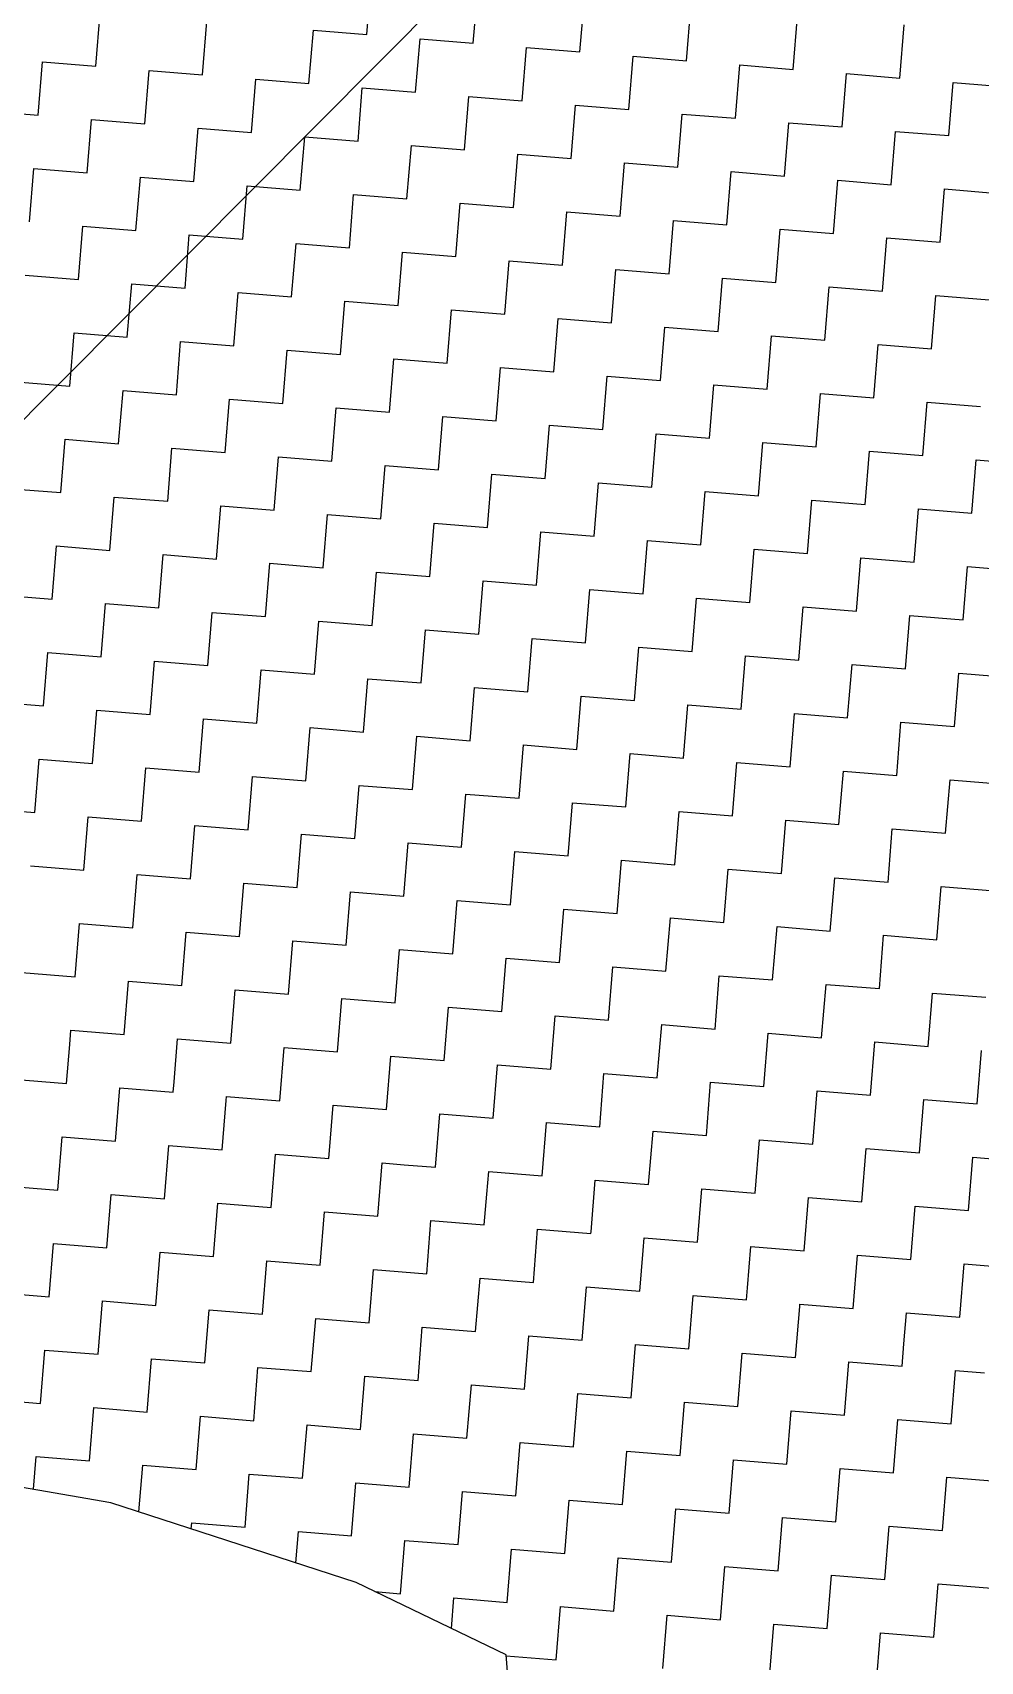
# Model space of a CAD drawing. Header units: metres. Extents: x 286589 to 288713, y 2001360 to 2004418.
# Drawn here: x 288241.7 to 288334.5, y 2002813.7 to 2002973.1 of the extents above; entities that cross this region are included whole.
import ezdxf

# ---------------------------------------------------------------- set-up
doc = ezdxf.new("R2010")
doc.units = ezdxf.units.M
doc.header["$MEASUREMENT"] = 0
doc.layers.add('POLY_HATCH', color=12, linetype='Continuous')
doc.layers.add('POLY_PARCEL', color=6, linetype='Continuous')

msp = doc.modelspace()

# ---------------------------------------------------------------- linework, layer by layer
at = {"layer": 'POLY_HATCH', "linetype": 'Continuous'}
for p, q in [((288274.42, 2002972.89), (288274.84, 2002978.11)), ((288284.85, 2002972.04), (288285.28, 2002977.26)), ((288295.29, 2002971.19), (288295.72, 2002976.41)), ((288247.9, 2002969.8), (288248.33, 2002975.02)), ((288305.73, 2002970.34), (288306.15, 2002975.56)), ((288316.16, 2002969.49), (288316.59, 2002974.71)), ((288258.34, 2002968.95), (288258.76, 2002974.17)), ((288268.77, 2002968.1), (288269.2, 2002973.32)), ((288269.2, 2002973.32), (288274.42, 2002972.89)), ((288326.6, 2002968.64), (288327.02, 2002973.86)), ((288279.21, 2002967.25), (288279.64, 2002972.47)), ((288279.64, 2002972.47), (288284.85, 2002972.04)), ((288289.65, 2002966.4), (288290.07, 2002971.62)), ((288290.07, 2002971.62), (288295.29, 2002971.19)), ((288242.26, 2002965.01), (288242.68, 2002970.23)), ((288242.68, 2002970.23), (288247.9, 2002969.8)), ((288300.08, 2002965.55), (288300.51, 2002970.77)), ((288300.51, 2002970.77), (288305.73, 2002970.34)), ((288310.52, 2002964.7), (288310.94, 2002969.92)), ((288310.94, 2002969.92), (288316.16, 2002969.49)), ((288252.69, 2002964.16), (288253.12, 2002969.38)), ((288253.12, 2002969.38), (288258.34, 2002968.95)), ((288263.13, 2002963.31), (288263.56, 2002968.53)), ((288263.56, 2002968.53), (288268.77, 2002968.1)), ((288320.96, 2002963.85), (288321.38, 2002969.07)), ((288321.38, 2002969.07), (288326.6, 2002968.64)), ((288331.39, 2002963), (288331.82, 2002968.21)), ((288331.82, 2002968.21), (288337.03, 2002967.79)), ((288273.57, 2002962.46), (288273.99, 2002967.68)), ((288273.99, 2002967.68), (288279.21, 2002967.25)), ((288284, 2002961.61), (288284.43, 2002966.82)), ((288284.43, 2002966.82), (288289.65, 2002966.4)), ((288237.04, 2002965.43), (288242.26, 2002965.01)), ((288294.44, 2002960.76), (288294.86, 2002965.97)), ((288294.86, 2002965.97), (288300.08, 2002965.55)), ((288304.88, 2002959.91), (288305.3, 2002965.12)), ((288305.3, 2002965.12), (288310.52, 2002964.7)), ((288247.05, 2002959.37), (288247.48, 2002964.58)), ((288247.48, 2002964.58), (288252.69, 2002964.16)), ((288257.49, 2002958.52), (288257.91, 2002963.73)), ((288257.91, 2002963.73), (288263.13, 2002963.31)), ((288315.31, 2002959.05), (288315.74, 2002964.27)), ((288315.74, 2002964.27), (288320.96, 2002963.85)), ((288325.75, 2002958.2), (288326.17, 2002963.42)), ((288326.17, 2002963.42), (288331.39, 2002963)), ((288267.92, 2002957.66), (288268.35, 2002962.88)), ((288268.35, 2002962.88), (288273.57, 2002962.46)), ((288278.36, 2002956.81), (288278.79, 2002962.03)), ((288278.79, 2002962.03), (288284, 2002961.61)), ((288288.8, 2002955.96), (288289.22, 2002961.18)), ((288289.22, 2002961.18), (288294.44, 2002960.76)), ((288299.23, 2002955.11), (288299.66, 2002960.33)), ((288299.66, 2002960.33), (288304.88, 2002959.91)), ((288241.41, 2002954.57), (288241.83, 2002959.79)), ((288241.83, 2002959.79), (288247.05, 2002959.37)), ((288251.84, 2002953.72), (288252.27, 2002958.94)), ((288252.27, 2002958.94), (288257.49, 2002958.52)), ((288309.67, 2002954.26), (288310.09, 2002959.48)), ((288310.09, 2002959.48), (288315.31, 2002959.05)), ((288320.1, 2002953.41), (288320.53, 2002958.63)), ((288320.53, 2002958.63), (288325.75, 2002958.2)), ((288262.28, 2002952.87), (288262.71, 2002958.09)), ((288262.71, 2002958.09), (288267.92, 2002957.66)), ((288272.72, 2002952.02), (288273.14, 2002957.24)), ((288273.14, 2002957.24), (288278.36, 2002956.81)), ((288330.54, 2002952.56), (288330.97, 2002957.78)), ((288330.97, 2002957.78), (288336.18, 2002957.35)), ((288283.15, 2002951.17), (288283.58, 2002956.39)), ((288283.58, 2002956.39), (288288.8, 2002955.96)), ((288293.59, 2002950.32), (288294.01, 2002955.54)), ((288294.01, 2002955.54), (288299.23, 2002955.11)), ((288246.2, 2002948.93), (288246.63, 2002954.15)), ((288246.63, 2002954.15), (288251.84, 2002953.72)), ((288304.02, 2002949.47), (288304.45, 2002954.69)), ((288304.45, 2002954.69), (288309.67, 2002954.26)), ((288314.46, 2002948.62), (288314.89, 2002953.84)), ((288314.89, 2002953.84), (288320.1, 2002953.41)), ((288256.64, 2002948.08), (288257.06, 2002953.3)), ((288257.06, 2002953.3), (288262.28, 2002952.87)), ((288267.07, 2002947.23), (288267.5, 2002952.45)), ((288267.5, 2002952.45), (288272.72, 2002952.02)), ((288324.9, 2002947.77), (288325.32, 2002952.99)), ((288325.32, 2002952.99), (288330.54, 2002952.56)), ((288277.51, 2002946.38), (288277.93, 2002951.6)), ((288277.93, 2002951.6), (288283.15, 2002951.17)), ((288287.95, 2002945.53), (288288.37, 2002950.74)), ((288288.37, 2002950.74), (288293.59, 2002950.32)), ((288240.98, 2002949.35), (288246.2, 2002948.93)), ((288298.38, 2002944.68), (288298.81, 2002949.89)), ((288298.81, 2002949.89), (288304.02, 2002949.47)), ((288308.82, 2002943.83), (288309.24, 2002949.04)), ((288309.24, 2002949.04), (288314.46, 2002948.62)), ((288250.99, 2002943.29), (288251.42, 2002948.5)), ((288251.42, 2002948.5), (288256.64, 2002948.08)), ((288261.43, 2002942.44), (288261.85, 2002947.65)), ((288261.85, 2002947.65), (288267.07, 2002947.23)), ((288319.25, 2002942.97), (288319.68, 2002948.19)), ((288319.68, 2002948.19), (288324.9, 2002947.77)), ((288329.69, 2002942.12), (288330.12, 2002947.34)), ((288330.12, 2002947.34), (288335.33, 2002946.92)), ((288271.87, 2002941.58), (288272.29, 2002946.8)), ((288272.29, 2002946.8), (288277.51, 2002946.38)), ((288282.3, 2002940.73), (288282.73, 2002945.95)), ((288282.73, 2002945.95), (288287.95, 2002945.53)), ((288292.74, 2002939.88), (288293.16, 2002945.1)), ((288293.16, 2002945.1), (288298.38, 2002944.68)), ((288303.17, 2002939.03), (288303.6, 2002944.25)), ((288303.6, 2002944.25), (288308.82, 2002943.83)), ((288245.35, 2002938.49), (288245.78, 2002943.71)), ((288245.78, 2002943.71), (288250.99, 2002943.29)), ((288255.79, 2002937.64), (288256.21, 2002942.86)), ((288256.21, 2002942.86), (288261.43, 2002942.44)), ((288313.61, 2002938.18), (288314.04, 2002943.4)), ((288314.04, 2002943.4), (288319.25, 2002942.97)), ((288324.05, 2002937.33), (288324.47, 2002942.55)), ((288324.47, 2002942.55), (288329.69, 2002942.12)), ((288266.22, 2002936.79), (288266.65, 2002942.01)), ((288266.65, 2002942.01), (288271.87, 2002941.58)), ((288276.66, 2002935.94), (288277.08, 2002941.16)), ((288277.08, 2002941.16), (288282.3, 2002940.73)), ((288287.09, 2002935.09), (288287.52, 2002940.31)), ((288287.52, 2002940.31), (288292.74, 2002939.88)), ((288297.53, 2002934.24), (288297.96, 2002939.46)), ((288297.96, 2002939.46), (288303.17, 2002939.03)), ((288240.13, 2002938.92), (288245.35, 2002938.49)), ((288250.14, 2002932.85), (288250.57, 2002938.07)), ((288250.57, 2002938.07), (288255.79, 2002937.64)), ((288307.97, 2002933.39), (288308.39, 2002938.61)), ((288308.39, 2002938.61), (288313.61, 2002938.18)), ((288318.4, 2002932.54), (288318.83, 2002937.76)), ((288318.83, 2002937.76), (288324.05, 2002937.33)), ((288260.58, 2002932), (288261, 2002937.22)), ((288261, 2002937.22), (288266.22, 2002936.79)), ((288271.01, 2002931.15), (288271.44, 2002936.37)), ((288271.44, 2002936.37), (288276.66, 2002935.94)), ((288328.84, 2002931.69), (288329.26, 2002936.91)), ((288329.26, 2002936.91), (288334.48, 2002936.48)), ((288281.45, 2002930.3), (288281.88, 2002935.52)), ((288281.88, 2002935.52), (288287.09, 2002935.09)), ((288291.89, 2002929.45), (288292.31, 2002934.67)), ((288292.31, 2002934.67), (288297.53, 2002934.24)), ((288244.5, 2002928.06), (288244.92, 2002933.28)), ((288244.92, 2002933.28), (288250.14, 2002932.85)), ((288302.32, 2002928.6), (288302.75, 2002933.81)), ((288302.75, 2002933.81), (288307.97, 2002933.39)), ((288312.76, 2002927.75), (288313.19, 2002932.96)), ((288313.19, 2002932.96), (288318.4, 2002932.54)), ((288254.94, 2002927.21), (288255.36, 2002932.42)), ((288255.36, 2002932.42), (288260.58, 2002932)), ((288265.37, 2002926.36), (288265.8, 2002931.57)), ((288265.8, 2002931.57), (288271.01, 2002931.15)), ((288323.2, 2002926.9), (288323.62, 2002932.11)), ((288323.62, 2002932.11), (288328.84, 2002931.69)), ((288333.63, 2002926.04), (288334.06, 2002931.26)), ((288334.06, 2002931.26), (288339.28, 2002930.84)), ((288275.81, 2002925.51), (288276.23, 2002930.72)), ((288276.23, 2002930.72), (288281.45, 2002930.3)), ((288286.24, 2002924.65), (288286.67, 2002929.87)), ((288286.67, 2002929.87), (288291.89, 2002929.45)), ((288239.28, 2002928.48), (288244.5, 2002928.06)), ((288296.68, 2002923.8), (288297.11, 2002929.02)), ((288297.11, 2002929.02), (288302.32, 2002928.6)), ((288307.12, 2002922.95), (288307.54, 2002928.17)), ((288307.54, 2002928.17), (288312.76, 2002927.75)), ((288249.29, 2002922.41), (288249.72, 2002927.63)), ((288249.72, 2002927.63), (288254.94, 2002927.21)), ((288259.73, 2002921.56), (288260.15, 2002926.78)), ((288260.15, 2002926.78), (288265.37, 2002926.36)), ((288317.55, 2002922.1), (288317.98, 2002927.32)), ((288317.98, 2002927.32), (288323.2, 2002926.9)), ((288327.99, 2002921.25), (288328.41, 2002926.47)), ((288328.41, 2002926.47), (288333.63, 2002926.04)), ((288270.16, 2002920.71), (288270.59, 2002925.93)), ((288270.59, 2002925.93), (288275.81, 2002925.51)), ((288280.6, 2002919.86), (288281.03, 2002925.08)), ((288281.03, 2002925.08), (288286.24, 2002924.65)), ((288291.04, 2002919.01), (288291.46, 2002924.23)), ((288291.46, 2002924.23), (288296.68, 2002923.8)), ((288301.47, 2002918.16), (288301.9, 2002923.38)), ((288301.9, 2002923.38), (288307.12, 2002922.95)), ((288243.65, 2002917.62), (288244.07, 2002922.84)), ((288244.07, 2002922.84), (288249.29, 2002922.41)), ((288254.08, 2002916.77), (288254.51, 2002921.99)), ((288254.51, 2002921.99), (288259.73, 2002921.56)), ((288311.91, 2002917.31), (288312.33, 2002922.53)), ((288312.33, 2002922.53), (288317.55, 2002922.1)), ((288322.35, 2002916.46), (288322.77, 2002921.68)), ((288322.77, 2002921.68), (288327.99, 2002921.25)), ((288264.52, 2002915.92), (288264.95, 2002921.14)), ((288264.95, 2002921.14), (288270.16, 2002920.71)), ((288274.96, 2002915.07), (288275.38, 2002920.29)), ((288275.38, 2002920.29), (288280.6, 2002919.86)), ((288332.78, 2002915.61), (288333.21, 2002920.83)), ((288333.21, 2002920.83), (288338.42, 2002920.4)), ((288285.39, 2002914.22), (288285.82, 2002919.44)), ((288285.82, 2002919.44), (288291.04, 2002919.01)), ((288295.83, 2002913.37), (288296.25, 2002918.59)), ((288296.25, 2002918.59), (288301.47, 2002918.16)), ((288238.43, 2002918.05), (288243.65, 2002917.62)), ((288248.44, 2002911.98), (288248.87, 2002917.2)), ((288248.87, 2002917.2), (288254.08, 2002916.77)), ((288306.27, 2002912.52), (288306.69, 2002917.74)), ((288306.69, 2002917.74), (288311.91, 2002917.31)), ((288316.7, 2002911.67), (288317.13, 2002916.88)), ((288317.13, 2002916.88), (288322.35, 2002916.46)), ((288258.88, 2002911.13), (288259.3, 2002916.34)), ((288259.3, 2002916.34), (288264.52, 2002915.92)), ((288269.31, 2002910.28), (288269.74, 2002915.49)), ((288269.74, 2002915.49), (288274.96, 2002915.07)), ((288327.14, 2002910.82), (288327.56, 2002916.03)), ((288327.56, 2002916.03), (288332.78, 2002915.61)), ((288279.75, 2002909.43), (288280.18, 2002914.64)), ((288280.18, 2002914.64), (288285.39, 2002914.22)), ((288290.19, 2002908.57), (288290.61, 2002913.79)), ((288290.61, 2002913.79), (288295.83, 2002913.37)), ((288242.8, 2002907.18), (288243.22, 2002912.4)), ((288243.22, 2002912.4), (288248.44, 2002911.98)), ((288300.62, 2002907.72), (288301.05, 2002912.94)), ((288301.05, 2002912.94), (288306.27, 2002912.52)), ((288311.06, 2002906.87), (288311.48, 2002912.09)), ((288311.48, 2002912.09), (288316.7, 2002911.67)), ((288253.23, 2002906.33), (288253.66, 2002911.55)), ((288253.66, 2002911.55), (288258.88, 2002911.13)), ((288263.67, 2002905.48), (288264.1, 2002910.7)), ((288264.1, 2002910.7), (288269.31, 2002910.28)), ((288321.49, 2002906.02), (288321.92, 2002911.24)), ((288321.92, 2002911.24), (288327.14, 2002910.82)), ((288274.11, 2002904.63), (288274.53, 2002909.85)), ((288274.53, 2002909.85), (288279.75, 2002909.43)), ((288284.54, 2002903.78), (288284.97, 2002909)), ((288284.97, 2002909), (288290.19, 2002908.57)), ((288331.93, 2002905.17), (288332.36, 2002910.39)), ((288332.36, 2002910.39), (288337.57, 2002909.96)), ((288237.58, 2002907.61), (288242.8, 2002907.18)), ((288294.98, 2002902.93), (288295.4, 2002908.15)), ((288295.4, 2002908.15), (288300.62, 2002907.72)), ((288305.41, 2002902.08), (288305.84, 2002907.3)), ((288305.84, 2002907.3), (288311.06, 2002906.87)), ((288247.59, 2002901.54), (288248.02, 2002906.76)), ((288248.02, 2002906.76), (288253.23, 2002906.33)), ((288258.03, 2002900.69), (288258.45, 2002905.91)), ((288258.45, 2002905.91), (288263.67, 2002905.48)), ((288315.85, 2002901.23), (288316.28, 2002906.45)), ((288316.28, 2002906.45), (288321.49, 2002906.02)), ((288268.46, 2002899.84), (288268.89, 2002905.06)), ((288268.89, 2002905.06), (288274.11, 2002904.63)), ((288278.9, 2002898.99), (288279.32, 2002904.21)), ((288279.32, 2002904.21), (288284.54, 2002903.78)), ((288326.29, 2002900.38), (288326.71, 2002905.6)), ((288326.71, 2002905.6), (288331.93, 2002905.17)), ((288289.34, 2002898.14), (288289.76, 2002903.36)), ((288289.76, 2002903.36), (288294.98, 2002902.93)), ((288299.77, 2002897.29), (288300.2, 2002902.51)), ((288300.2, 2002902.51), (288305.41, 2002902.08)), ((288241.95, 2002896.75), (288242.37, 2002901.97)), ((288242.37, 2002901.97), (288247.59, 2002901.54)), ((288252.38, 2002895.9), (288252.81, 2002901.12)), ((288252.81, 2002901.12), (288258.03, 2002900.69)), ((288310.21, 2002896.44), (288310.63, 2002901.66)), ((288310.63, 2002901.66), (288315.85, 2002901.23)), ((288262.82, 2002895.05), (288263.24, 2002900.27)), ((288263.24, 2002900.27), (288268.46, 2002899.84)), ((288273.26, 2002894.2), (288273.68, 2002899.41)), ((288273.68, 2002899.41), (288278.9, 2002898.99)), ((288320.64, 2002895.59), (288321.07, 2002900.8)), ((288321.07, 2002900.8), (288326.29, 2002900.38)), ((288331.08, 2002894.74), (288331.51, 2002899.95)), ((288331.51, 2002899.95), (288336.72, 2002899.53)), ((288283.69, 2002893.35), (288284.12, 2002898.56)), ((288284.12, 2002898.56), (288289.34, 2002898.14)), ((288294.13, 2002892.5), (288294.55, 2002897.71)), ((288294.55, 2002897.71), (288299.77, 2002897.29)), ((288236.73, 2002897.17), (288241.95, 2002896.75)), ((288246.74, 2002891.11), (288247.17, 2002896.32)), ((288247.17, 2002896.32), (288252.38, 2002895.9)), ((288304.56, 2002891.64), (288304.99, 2002896.86)), ((288304.99, 2002896.86), (288310.21, 2002896.44)), ((288257.18, 2002890.25), (288257.6, 2002895.47)), ((288257.6, 2002895.47), (288262.82, 2002895.05)), ((288267.61, 2002889.4), (288268.04, 2002894.62)), ((288268.04, 2002894.62), (288273.26, 2002894.2)), ((288315, 2002890.79), (288315.43, 2002896.01)), ((288315.43, 2002896.01), (288320.64, 2002895.59)), ((288325.44, 2002889.94), (288325.86, 2002895.16)), ((288325.86, 2002895.16), (288331.08, 2002894.74)), ((288278.05, 2002888.55), (288278.47, 2002893.77)), ((288278.47, 2002893.77), (288283.69, 2002893.35)), ((288288.48, 2002887.7), (288288.91, 2002892.92)), ((288288.91, 2002892.92), (288294.13, 2002892.5)), ((288241.52, 2002891.53), (288246.74, 2002891.11)), ((288298.92, 2002886.85), (288299.35, 2002892.07)), ((288299.35, 2002892.07), (288304.56, 2002891.64)), ((288251.53, 2002885.46), (288251.96, 2002890.68)), ((288251.96, 2002890.68), (288257.18, 2002890.25)), ((288261.97, 2002884.61), (288262.39, 2002889.83)), ((288262.39, 2002889.83), (288267.61, 2002889.4)), ((288309.36, 2002886), (288309.78, 2002891.22)), ((288309.78, 2002891.22), (288315, 2002890.79)), ((288319.79, 2002885.15), (288320.22, 2002890.37)), ((288320.22, 2002890.37), (288325.44, 2002889.94)), ((288272.41, 2002883.76), (288272.83, 2002888.98)), ((288272.83, 2002888.98), (288278.05, 2002888.55)), ((288282.84, 2002882.91), (288283.27, 2002888.13)), ((288283.27, 2002888.13), (288288.48, 2002887.7)), ((288330.23, 2002884.3), (288330.65, 2002889.52)), ((288330.65, 2002889.52), (288335.87, 2002889.09)), ((288293.28, 2002882.06), (288293.7, 2002887.28)), ((288293.7, 2002887.28), (288298.92, 2002886.85)), ((288245.89, 2002880.67), (288246.31, 2002885.89)), ((288246.31, 2002885.89), (288251.53, 2002885.46)), ((288256.33, 2002879.82), (288256.75, 2002885.04)), ((288256.75, 2002885.04), (288261.97, 2002884.61)), ((288303.71, 2002881.21), (288304.14, 2002886.43)), ((288304.14, 2002886.43), (288309.36, 2002886)), ((288314.15, 2002880.36), (288314.58, 2002885.58)), ((288314.58, 2002885.58), (288319.79, 2002885.15)), ((288266.76, 2002878.97), (288267.19, 2002884.19)), ((288267.19, 2002884.19), (288272.41, 2002883.76)), ((288324.59, 2002879.51), (288325.01, 2002884.73)), ((288325.01, 2002884.73), (288330.23, 2002884.3)), ((288277.2, 2002878.12), (288277.62, 2002883.34)), ((288277.62, 2002883.34), (288282.84, 2002882.91)), ((288287.63, 2002877.27), (288288.06, 2002882.48)), ((288288.06, 2002882.48), (288293.28, 2002882.06)), ((288240.67, 2002881.09), (288245.89, 2002880.67)), ((288250.68, 2002875.03), (288251.11, 2002880.24)), ((288251.11, 2002880.24), (288256.33, 2002879.82)), ((288298.07, 2002876.42), (288298.5, 2002881.63)), ((288298.5, 2002881.63), (288303.71, 2002881.21)), ((288308.51, 2002875.56), (288308.93, 2002880.78)), ((288308.93, 2002880.78), (288314.15, 2002880.36)), ((288261.12, 2002874.17), (288261.54, 2002879.39)), ((288261.54, 2002879.39), (288266.76, 2002878.97)), ((288318.94, 2002874.71), (288319.37, 2002879.93)), ((288319.37, 2002879.93), (288324.59, 2002879.51)), ((288329.38, 2002873.86), (288329.8, 2002879.08)), ((288329.8, 2002879.08), (288335.02, 2002878.66)), ((288271.55, 2002873.32), (288271.98, 2002878.54)), ((288271.98, 2002878.54), (288277.2, 2002878.12)), ((288281.99, 2002872.47), (288282.42, 2002877.69)), ((288282.42, 2002877.69), (288287.63, 2002877.27)), ((288245.35, 2002874.05), (288245.46, 2002875.45)), ((288245.46, 2002875.45), (288250.68, 2002875.03)), ((288292.43, 2002871.62), (288292.85, 2002876.84)), ((288292.85, 2002876.84), (288298.07, 2002876.42)), ((288302.86, 2002870.77), (288303.29, 2002875.99)), ((288303.29, 2002875.99), (288308.51, 2002875.56)), ((288245.04, 2002870.23), (288245.35, 2002874.05)), ((288255.56, 2002870.38), (288255.9, 2002874.6)), ((288255.9, 2002874.6), (288261.12, 2002874.17)), ((288313.3, 2002869.92), (288313.72, 2002875.14)), ((288313.72, 2002875.14), (288318.94, 2002874.71)), ((288323.74, 2002869.07), (288324.16, 2002874.29)), ((288324.16, 2002874.29), (288329.38, 2002873.86)), ((288265.91, 2002868.53), (288266.34, 2002873.75)), ((288266.34, 2002873.75), (288271.55, 2002873.32)), ((288276.35, 2002867.68), (288276.77, 2002872.9)), ((288276.77, 2002872.9), (288281.99, 2002872.47)), ((288334.17, 2002868.22), (288334.6, 2002873.44)), ((288239.82, 2002870.66), (288245.04, 2002870.23)), ((288286.78, 2002866.83), (288287.21, 2002872.05)), ((288287.21, 2002872.05), (288292.43, 2002871.62)), ((288297.22, 2002865.98), (288297.64, 2002871.2)), ((288297.64, 2002871.2), (288302.86, 2002870.77)), ((288249.83, 2002864.59), (288250.26, 2002869.81)), ((288250.26, 2002869.81), (288255.47, 2002869.38)), ((288255.47, 2002869.38), (288255.56, 2002870.38)), ((288307.66, 2002865.13), (288308.08, 2002870.35)), ((288308.08, 2002870.35), (288313.3, 2002869.92)), ((288318.09, 2002864.28), (288318.52, 2002869.5)), ((288318.52, 2002869.5), (288323.74, 2002869.07)), ((288260.27, 2002863.74), (288260.66, 2002868.55)), ((288260.66, 2002868.55), (288260.69, 2002868.96)), ((288260.69, 2002868.96), (288265.91, 2002868.53)), ((288270.87, 2002864.88), (288271.13, 2002868.11)), ((288271.13, 2002868.11), (288276.35, 2002867.68)), ((288328.53, 2002863.43), (288328.95, 2002868.65)), ((288328.95, 2002868.65), (288334.17, 2002868.22)), ((288281.14, 2002862.04), (288281.57, 2002867.26)), ((288281.57, 2002867.26), (288286.78, 2002866.83)), ((288291.58, 2002861.19), (288292, 2002866.4)), ((288292, 2002866.4), (288297.22, 2002865.98)), ((288244.19, 2002859.8), (288244.61, 2002865.01)), ((288244.61, 2002865.01), (288249.83, 2002864.59)), ((288270.7, 2002862.89), (288270.87, 2002864.88)), ((288302.01, 2002860.34), (288302.44, 2002865.55)), ((288302.44, 2002865.55), (288307.66, 2002865.13)), ((288312.45, 2002859.49), (288312.87, 2002864.7)), ((288312.87, 2002864.7), (288318.09, 2002864.28)), ((288254.62, 2002858.95), (288255.05, 2002864.16)), ((288255.05, 2002864.16), (288260.27, 2002863.74)), ((288265.06, 2002858.1), (288265.49, 2002863.31)), ((288265.49, 2002863.31), (288270.7, 2002862.89)), ((288322.88, 2002858.63), (288323.31, 2002863.85)), ((288323.31, 2002863.85), (288328.53, 2002863.43)), ((288333.32, 2002857.78), (288333.75, 2002863)), ((288333.75, 2002863), (288338.96, 2002862.58)), ((288275.5, 2002857.24), (288275.92, 2002862.46)), ((288275.92, 2002862.46), (288278.1, 2002862.28)), ((288278.1, 2002862.28), (288281.14, 2002862.04)), ((288286.18, 2002859.39), (288286.36, 2002861.61)), ((288286.36, 2002861.61), (288291.58, 2002861.19)), ((288238.97, 2002860.22), (288244.19, 2002859.8)), ((288296.38, 2002855.72), (288296.79, 2002860.76)), ((288296.79, 2002860.76), (288302.01, 2002860.34)), ((288306.81, 2002854.69), (288307.23, 2002859.91)), ((288307.23, 2002859.91), (288312.45, 2002859.49)), ((288248.98, 2002854.15), (288249.41, 2002859.37)), ((288249.41, 2002859.37), (288254.62, 2002858.95)), ((288259.42, 2002853.3), (288259.84, 2002858.52)), ((288259.84, 2002858.52), (288265.06, 2002858.1)), ((288285.93, 2002856.39), (288286.18, 2002859.39)), ((288317.24, 2002853.84), (288317.67, 2002859.06)), ((288317.67, 2002859.06), (288322.88, 2002858.63)), ((288327.68, 2002852.99), (288328.1, 2002858.21)), ((288328.1, 2002858.21), (288333.32, 2002857.78)), ((288269.85, 2002852.45), (288270.28, 2002857.67)), ((288270.28, 2002857.67), (288275.5, 2002857.24)), ((288280.29, 2002851.6), (288280.71, 2002856.82)), ((288280.71, 2002856.82), (288285.93, 2002856.39)), ((288290.73, 2002850.75), (288291.15, 2002855.97)), ((288291.15, 2002855.97), (288296.37, 2002855.54)), ((288296.37, 2002855.54), (288296.38, 2002855.72)), ((288301.49, 2002853.89), (288301.59, 2002855.12)), ((288301.59, 2002855.12), (288306.81, 2002854.69)), ((288243.34, 2002849.36), (288243.76, 2002854.58)), ((288243.76, 2002854.58), (288248.98, 2002854.15)), ((288253.77, 2002848.51), (288254.2, 2002853.73)), ((288254.2, 2002853.73), (288259.42, 2002853.3)), ((288301.16, 2002849.9), (288301.49, 2002853.89)), ((288311.69, 2002850.22), (288312.02, 2002854.27)), ((288312.02, 2002854.27), (288317.24, 2002853.84)), ((288322.03, 2002848.2), (288322.46, 2002853.42)), ((288322.46, 2002853.42), (288327.68, 2002852.99)), ((288264.21, 2002847.66), (288264.63, 2002852.88)), ((288264.63, 2002852.88), (288269.85, 2002852.45)), ((288274.65, 2002846.81), (288275.07, 2002852.03)), ((288275.07, 2002852.03), (288280.29, 2002851.6)), ((288332.47, 2002847.35), (288332.9, 2002852.57)), ((288332.9, 2002852.57), (288338.11, 2002852.14)), ((288285.08, 2002845.96), (288285.51, 2002851.18)), ((288285.51, 2002851.18), (288290.73, 2002850.75)), ((288295.52, 2002845.11), (288295.94, 2002850.33)), ((288295.94, 2002850.33), (288301.16, 2002849.9)), ((288311.6, 2002849.05), (288311.69, 2002850.22)), ((288238.12, 2002849.79), (288243.34, 2002849.36)), ((288248.13, 2002843.72), (288248.56, 2002848.94)), ((288248.56, 2002848.94), (288253.77, 2002848.51)), ((288305.95, 2002844.26), (288306.38, 2002849.47)), ((288306.38, 2002849.47), (288311.6, 2002849.05)), ((288316.39, 2002843.41), (288316.8, 2002848.39)), ((288316.8, 2002848.39), (288316.82, 2002848.62)), ((288316.82, 2002848.62), (288322.03, 2002848.2)), ((288258.57, 2002842.87), (288258.99, 2002848.08)), ((288258.99, 2002848.08), (288264.21, 2002847.66)), ((288269, 2002842.02), (288269.43, 2002847.23)), ((288269.43, 2002847.23), (288274.65, 2002846.81)), ((288327, 2002844.73), (288327.25, 2002847.77)), ((288327.25, 2002847.77), (288332.47, 2002847.35)), ((288279.44, 2002841.17), (288279.86, 2002846.38)), ((288279.86, 2002846.38), (288285.08, 2002845.96)), ((288289.87, 2002840.31), (288290.3, 2002845.53)), ((288290.3, 2002845.53), (288295.52, 2002845.11)), ((288242.49, 2002838.92), (288242.91, 2002844.14)), ((288242.91, 2002844.14), (288248.13, 2002843.72)), ((288300.31, 2002839.46), (288300.74, 2002844.68)), ((288300.74, 2002844.68), (288305.95, 2002844.26)), ((288310.75, 2002838.61), (288311.17, 2002843.83)), ((288311.17, 2002843.83), (288316.39, 2002843.41)), ((288326.83, 2002842.56), (288327, 2002844.73)), ((288252.92, 2002838.07), (288253.35, 2002843.29)), ((288253.35, 2002843.29), (288258.57, 2002842.87)), ((288263.36, 2002837.22), (288263.78, 2002842.44)), ((288263.78, 2002842.44), (288269, 2002842.02)), ((288321.18, 2002837.76), (288321.61, 2002842.98)), ((288321.61, 2002842.98), (288326.83, 2002842.56)), ((288331.62, 2002836.91), (288332.04, 2002842.13)), ((288332.04, 2002842.13), (288334.87, 2002841.9)), ((288273.8, 2002836.37), (288274.22, 2002841.59)), ((288274.22, 2002841.59), (288279.44, 2002841.17)), ((288284.23, 2002835.52), (288284.66, 2002840.74)), ((288284.66, 2002840.74), (288289.87, 2002840.31)), ((288237.27, 2002839.35), (288242.49, 2002838.92)), ((288294.67, 2002834.67), (288295.09, 2002839.89)), ((288295.09, 2002839.89), (288300.31, 2002839.46)), ((288305.1, 2002833.82), (288305.53, 2002839.04)), ((288305.53, 2002839.04), (288310.75, 2002838.61)), ((288247.28, 2002833.28), (288247.7, 2002838.5)), ((288247.7, 2002838.5), (288252.92, 2002838.07)), ((288257.72, 2002832.43), (288258.14, 2002837.65)), ((288258.14, 2002837.65), (288263.36, 2002837.22)), ((288315.54, 2002832.97), (288315.97, 2002838.19)), ((288315.97, 2002838.19), (288321.18, 2002837.76)), ((288325.98, 2002832.12), (288326.4, 2002837.34)), ((288326.4, 2002837.34), (288331.62, 2002836.91)), ((288268.15, 2002831.58), (288268.58, 2002836.8)), ((288268.58, 2002836.8), (288273.8, 2002836.37)), ((288278.59, 2002830.73), (288279.01, 2002835.95)), ((288279.01, 2002835.95), (288284.23, 2002835.52)), ((288289.02, 2002829.88), (288289.45, 2002835.1)), ((288289.45, 2002835.1), (288294.67, 2002834.67)), ((288299.46, 2002829.03), (288299.89, 2002834.25)), ((288299.89, 2002834.25), (288305.1, 2002833.82)), ((288241.8, 2002830.51), (288242.06, 2002833.71)), ((288242.06, 2002833.71), (288247.28, 2002833.28)), ((288252.13, 2002828.3), (288252.5, 2002832.86)), ((288252.5, 2002832.86), (288257.72, 2002832.43)), ((288309.9, 2002828.18), (288310.32, 2002833.39)), ((288310.32, 2002833.39), (288315.54, 2002832.97)), ((288320.33, 2002827.33), (288320.76, 2002832.54)), ((288320.76, 2002832.54), (288325.98, 2002832.12)), ((288262.51, 2002826.79), (288262.93, 2002832)), ((288262.93, 2002832), (288268.15, 2002831.58)), ((288272.94, 2002825.94), (288273.37, 2002831.15)), ((288273.37, 2002831.15), (288278.59, 2002830.73)), ((288330.77, 2002826.48), (288331.19, 2002831.69)), ((288331.19, 2002831.69), (288336.41, 2002831.27)), ((288283.38, 2002825.09), (288283.81, 2002830.3)), ((288283.81, 2002830.3), (288289.02, 2002829.88)), ((288293.82, 2002824.23), (288294.24, 2002829.45)), ((288294.24, 2002829.45), (288299.46, 2002829.03)), ((288304.25, 2002823.38), (288304.68, 2002828.6)), ((288304.68, 2002828.6), (288309.9, 2002828.18)), ((288314.69, 2002822.53), (288315.11, 2002827.75)), ((288315.11, 2002827.75), (288320.33, 2002827.33)), ((288257.24, 2002826.63), (288257.29, 2002827.21)), ((288257.29, 2002827.21), (288262.51, 2002826.79)), ((288267.48, 2002823.3), (288267.73, 2002826.36)), ((288267.73, 2002826.36), (288272.94, 2002825.94)), ((288325.13, 2002821.68), (288325.55, 2002826.9)), ((288325.55, 2002826.9), (288330.77, 2002826.48)), ((288277.74, 2002820.29), (288278.16, 2002825.51)), ((288278.16, 2002825.51), (288283.38, 2002825.09)), ((288288.17, 2002819.44), (288288.6, 2002824.66)), ((288288.6, 2002824.66), (288293.82, 2002824.23)), ((288298.61, 2002818.59), (288299.03, 2002823.81)), ((288299.03, 2002823.81), (288304.25, 2002823.38)), ((288309.05, 2002817.74), (288309.47, 2002822.96)), ((288309.47, 2002822.96), (288314.69, 2002822.53)), ((288319.48, 2002816.89), (288319.91, 2002822.11)), ((288319.91, 2002822.11), (288325.13, 2002821.68)), ((288329.92, 2002816.04), (288330.34, 2002821.26)), ((288330.34, 2002821.26), (288335.56, 2002820.83)), ((288275.2, 2002820.5), (288277.74, 2002820.29)), ((288282.71, 2002816.88), (288282.96, 2002819.87)), ((288282.96, 2002819.87), (288288.17, 2002819.44)), ((288292.97, 2002813.8), (288293.39, 2002819.02)), ((288293.39, 2002819.02), (288298.61, 2002818.59)), ((288303.4, 2002812.95), (288303.83, 2002818.17)), ((288303.83, 2002818.17), (288309.05, 2002817.74)), ((288313.84, 2002812.1), (288314.26, 2002817.32)), ((288314.26, 2002817.32), (288319.48, 2002816.89)), ((288324.27, 2002811.25), (288324.7, 2002816.46)), ((288324.7, 2002816.46), (288329.92, 2002816.04)), ((288288.07, 2002814.2), (288292.97, 2002813.8))]:
    msp.add_line(p, q, dxfattribs=at)
at = {"layer": 'POLY_HATCH'}
for p, q in [((288249.39, 2002829.19), (288223.94, 2002833.61)), ((288273.38, 2002821.37), (288249.39, 2002829.19)), ((288288.06, 2002814.31), (288273.38, 2002821.37)), ((288291.04, 2002778.9), (288288.06, 2002814.31))]:
    msp.add_line(p, q, dxfattribs=at)
at = {"layer": 'POLY_PARCEL'}
msp.add_line((288208.58, 2002902.8), (288375.48, 2003070.58), dxfattribs=at)

doc.saveas('drawing.dxf')
